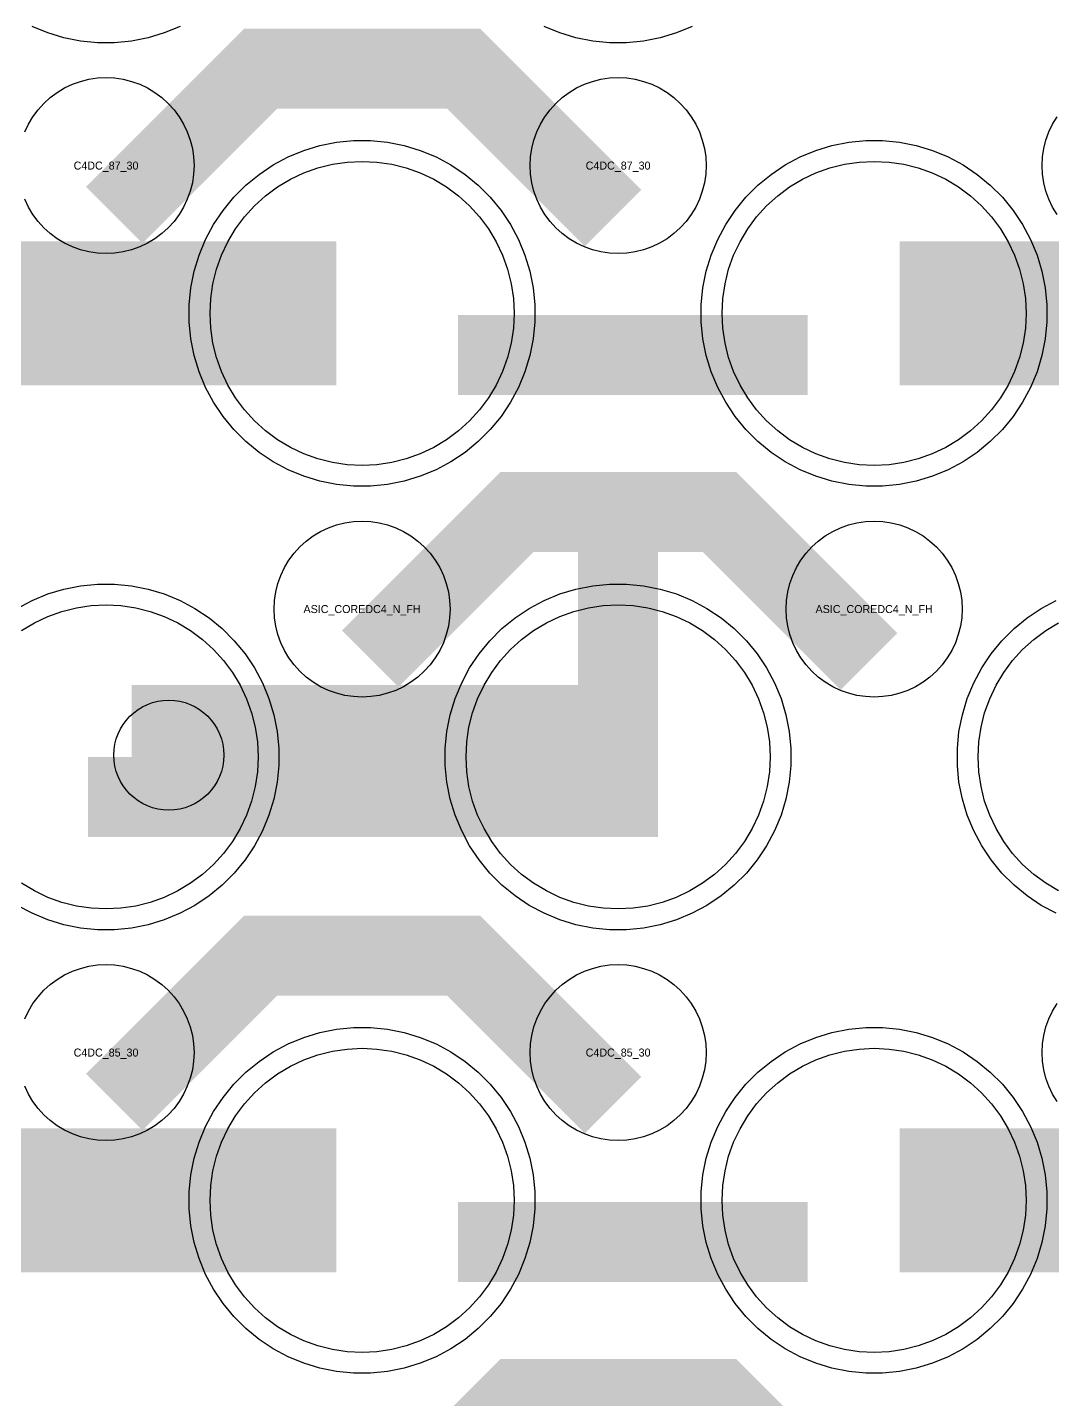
# Model space of a CAD drawing. Extents: x -11880 to 11880, y -14992 to 14992.
# Drawn here: x -2424.6 to -2104.2, y -3123.9 to -2695.1 of the extents above; entities that cross this region are included whole.
import ezdxf
from ezdxf.enums import TextEntityAlignment as Align

# ---------------------------------------------------------------- set-up
doc = ezdxf.new("R2010")
doc.units = 0
doc.header["$MEASUREMENT"] = 0
for name, color, linetype in [('GDS_775_DT_237', 138, 'CONTINUOUS'), ('RDL1_FS', 34, 'CONTINUOUS'), ('RDL_BS', 160, 'CONTINUOUS')]:
    doc.layers.add(name, color=color, linetype=linetype)

msp = doc.modelspace()

# ---------------------------------------------------------------- linework, layer by layer
at = {"layer": 'RDL1_FS', "color": 11, "true_color": 0xf27172}
for points in [[(-2320, -2831.999), (-2324.657, -2831.77), (-2329.268, -2831.086), (-2333.791, -2829.954), (-2338.181, -2828.382), (-2342.395, -2826.39), (-2346.395, -2823.992), (-2350.14, -2821.214), (-2353.594, -2818.084), (-2356.724, -2814.63), (-2359.502, -2810.885), (-2361.9, -2806.885), (-2363.892, -2802.671), (-2365.464, -2798.281), (-2366.596, -2793.758), (-2367.28, -2789.147), (-2367.509, -2784.49), (-2367.28, -2779.833), (-2366.596, -2775.222), (-2365.464, -2770.699), (-2363.892, -2766.309), (-2361.9, -2762.095), (-2359.502, -2758.095), (-2356.724, -2754.35), (-2353.594, -2750.896), (-2350.14, -2747.766), (-2346.395, -2744.988), (-2342.395, -2742.59), (-2338.181, -2740.598), (-2333.791, -2739.026), (-2329.268, -2737.894), (-2324.657, -2737.21), (-2320, -2736.981), (-2315.343, -2737.21), (-2310.732, -2737.894), (-2306.209, -2739.026), (-2301.819, -2740.598), (-2297.605, -2742.59), (-2293.605, -2744.988), (-2289.86, -2747.766), (-2286.406, -2750.896), (-2283.276, -2754.35), (-2280.498, -2758.095), (-2278.1, -2762.095), (-2276.108, -2766.309), (-2274.536, -2770.699), (-2273.404, -2775.222), (-2272.72, -2779.833), (-2272.491, -2784.49), (-2272.72, -2789.147), (-2273.404, -2793.758), (-2274.536, -2798.281), (-2276.108, -2802.671), (-2278.1, -2806.885), (-2280.498, -2810.885), (-2283.276, -2814.63), (-2286.406, -2818.084), (-2289.86, -2821.214), (-2293.605, -2823.992), (-2297.605, -2826.39), (-2301.819, -2828.382), (-2306.209, -2829.954), (-2310.732, -2831.086), (-2315.343, -2831.77)], [(-2160, -2831.999), (-2164.657, -2831.77), (-2169.268, -2831.086), (-2173.791, -2829.954), (-2178.181, -2828.382), (-2182.395, -2826.39), (-2186.395, -2823.992), (-2190.14, -2821.214), (-2193.594, -2818.084), (-2196.724, -2814.63), (-2199.502, -2810.885), (-2201.9, -2806.885), (-2203.892, -2802.671), (-2205.464, -2798.281), (-2206.596, -2793.758), (-2207.28, -2789.147), (-2207.509, -2784.49), (-2207.28, -2779.833), (-2206.596, -2775.222), (-2205.464, -2770.699), (-2203.892, -2766.309), (-2201.9, -2762.095), (-2199.502, -2758.095), (-2196.724, -2754.35), (-2193.594, -2750.896), (-2190.14, -2747.766), (-2186.395, -2744.988), (-2182.395, -2742.59), (-2178.181, -2740.598), (-2173.791, -2739.026), (-2169.268, -2737.894), (-2164.657, -2737.21), (-2160, -2736.981), (-2155.343, -2737.21), (-2150.732, -2737.894), (-2146.209, -2739.026), (-2141.819, -2740.598), (-2137.605, -2742.59), (-2133.605, -2744.988), (-2129.86, -2747.766), (-2126.406, -2750.896), (-2123.276, -2754.35), (-2120.498, -2758.095), (-2118.1, -2762.095), (-2116.108, -2766.309), (-2114.536, -2770.699), (-2113.404, -2775.222), (-2112.72, -2779.833), (-2112.491, -2784.49), (-2112.72, -2789.147), (-2113.404, -2793.758), (-2114.536, -2798.281), (-2116.108, -2802.671), (-2118.1, -2806.885), (-2120.498, -2810.885), (-2123.276, -2814.63), (-2126.406, -2818.084), (-2129.86, -2821.214), (-2133.605, -2823.992), (-2137.605, -2826.39), (-2141.819, -2828.382), (-2146.209, -2829.954), (-2150.732, -2831.086), (-2155.343, -2831.77)]]:
    msp.add_lwpolyline(points, close=True, dxfattribs=at)
for points in [[(-2471.998, -2784.49, 45, 45, 0), (-2399.998, -2784.49, 45, 45, 0)], [(-2399.998, -2784.49, 45, 45, 0), (-2327.998, -2784.49, 45, 45, 0)], [(-2151.998, -2784.49, 45, 45, 0), (-2079.998, -2784.49, 45, 45, 0)]]:
    msp.add_lwpolyline(points, format="xyseb", dxfattribs=at)
at = {"layer": 'RDL1_FS'}
for points in [[(-2426.395, -2883.553), (-2422.395, -2881.155), (-2418.181, -2879.163), (-2413.791, -2877.591), (-2409.268, -2876.459), (-2404.657, -2875.775), (-2400, -2875.546), (-2395.343, -2875.775), (-2390.732, -2876.459), (-2386.209, -2877.591), (-2381.819, -2879.163), (-2377.605, -2881.155), (-2373.605, -2883.553), (-2369.86, -2886.331), (-2366.406, -2889.461), (-2363.276, -2892.915), (-2360.498, -2896.66), (-2358.1, -2900.66), (-2356.108, -2904.874), (-2354.536, -2909.264), (-2353.404, -2913.787), (-2352.72, -2918.398), (-2352.491, -2923.055), (-2352.72, -2927.712), (-2353.404, -2932.323), (-2354.536, -2936.846), (-2356.108, -2941.236), (-2358.1, -2945.45), (-2360.498, -2949.45), (-2363.276, -2953.195), (-2366.406, -2956.649), (-2369.86, -2959.779), (-2373.605, -2962.557), (-2377.605, -2964.955), (-2381.819, -2966.947), (-2386.209, -2968.519), (-2390.732, -2969.651), (-2395.343, -2970.335), (-2400, -2970.564), (-2404.657, -2970.335), (-2409.268, -2969.651), (-2413.791, -2968.519), (-2418.181, -2966.947), (-2422.395, -2964.955), (-2426.395, -2962.557)], [(-2102.395, -2964.955), (-2106.395, -2962.557), (-2110.14, -2959.779), (-2113.594, -2956.649), (-2116.724, -2953.195), (-2119.502, -2949.45), (-2121.9, -2945.45), (-2123.892, -2941.236), (-2125.464, -2936.846), (-2126.596, -2932.323), (-2127.28, -2927.712), (-2127.509, -2923.055), (-2127.28, -2918.398), (-2126.596, -2913.787), (-2125.464, -2909.264), (-2123.892, -2904.874), (-2121.9, -2900.66), (-2119.502, -2896.66), (-2116.724, -2892.915), (-2113.594, -2889.461), (-2110.14, -2886.331), (-2106.395, -2883.553), (-2102.395, -2881.155)]]:
    msp.add_lwpolyline(points, dxfattribs=at)
for points in [[(-2240, -2970.564), (-2244.657, -2970.335), (-2249.268, -2969.651), (-2253.791, -2968.519), (-2258.181, -2966.947), (-2262.395, -2964.955), (-2266.395, -2962.557), (-2270.14, -2959.779), (-2273.594, -2956.649), (-2276.724, -2953.195), (-2279.502, -2949.45), (-2281.9, -2945.45), (-2283.892, -2941.236), (-2285.464, -2936.846), (-2286.596, -2932.323), (-2287.28, -2927.712), (-2287.509, -2923.055), (-2287.28, -2918.398), (-2286.596, -2913.787), (-2285.464, -2909.264), (-2283.892, -2904.874), (-2281.9, -2900.66), (-2279.502, -2896.66), (-2276.724, -2892.915), (-2273.594, -2889.461), (-2270.14, -2886.331), (-2266.395, -2883.553), (-2262.395, -2881.155), (-2258.181, -2879.163), (-2253.791, -2877.591), (-2249.268, -2876.459), (-2244.657, -2875.775), (-2240, -2875.546), (-2235.343, -2875.775), (-2230.732, -2876.459), (-2226.209, -2877.591), (-2221.819, -2879.163), (-2217.605, -2881.155), (-2213.605, -2883.553), (-2209.86, -2886.331), (-2206.406, -2889.461), (-2203.276, -2892.915), (-2200.498, -2896.66), (-2198.1, -2900.66), (-2196.108, -2904.874), (-2194.536, -2909.264), (-2193.404, -2913.787), (-2192.72, -2918.398), (-2192.491, -2923.055), (-2192.72, -2927.712), (-2193.404, -2932.323), (-2194.536, -2936.846), (-2196.108, -2941.236), (-2198.1, -2945.45), (-2200.498, -2949.45), (-2203.276, -2953.195), (-2206.406, -2956.649), (-2209.86, -2959.779), (-2213.605, -2962.557), (-2217.605, -2964.955), (-2221.819, -2966.947), (-2226.209, -2968.519), (-2230.732, -2969.651), (-2235.343, -2970.335)], [(-2320, -3109.129), (-2324.657, -3108.9), (-2329.268, -3108.216), (-2333.791, -3107.084), (-2338.181, -3105.512), (-2342.395, -3103.52), (-2346.395, -3101.122), (-2350.14, -3098.344), (-2353.594, -3095.214), (-2356.724, -3091.76), (-2359.502, -3088.015), (-2361.9, -3084.015), (-2363.892, -3079.801), (-2365.464, -3075.411), (-2366.596, -3070.888), (-2367.28, -3066.277), (-2367.509, -3061.62), (-2367.28, -3056.963), (-2366.596, -3052.352), (-2365.464, -3047.829), (-2363.892, -3043.439), (-2361.9, -3039.225), (-2359.502, -3035.225), (-2356.724, -3031.48), (-2353.594, -3028.026), (-2350.14, -3024.896), (-2346.395, -3022.118), (-2342.395, -3019.72), (-2338.181, -3017.728), (-2333.791, -3016.156), (-2329.268, -3015.024), (-2324.657, -3014.34), (-2320, -3014.111), (-2315.343, -3014.34), (-2310.732, -3015.024), (-2306.209, -3016.156), (-2301.819, -3017.728), (-2297.605, -3019.72), (-2293.605, -3022.118), (-2289.86, -3024.896), (-2286.406, -3028.026), (-2283.276, -3031.48), (-2280.498, -3035.225), (-2278.1, -3039.225), (-2276.108, -3043.439), (-2274.536, -3047.829), (-2273.404, -3052.352), (-2272.72, -3056.963), (-2272.491, -3061.62), (-2272.72, -3066.277), (-2273.404, -3070.888), (-2274.536, -3075.411), (-2276.108, -3079.801), (-2278.1, -3084.015), (-2280.498, -3088.015), (-2283.276, -3091.76), (-2286.406, -3095.214), (-2289.86, -3098.344), (-2293.605, -3101.122), (-2297.605, -3103.52), (-2301.819, -3105.512), (-2306.209, -3107.084), (-2310.732, -3108.216), (-2315.343, -3108.9)], [(-2160, -3109.129), (-2164.657, -3108.9), (-2169.268, -3108.216), (-2173.791, -3107.084), (-2178.181, -3105.512), (-2182.395, -3103.52), (-2186.395, -3101.122), (-2190.14, -3098.344), (-2193.594, -3095.214), (-2196.724, -3091.76), (-2199.502, -3088.015), (-2201.9, -3084.015), (-2203.892, -3079.801), (-2205.464, -3075.411), (-2206.596, -3070.888), (-2207.28, -3066.277), (-2207.509, -3061.62), (-2207.28, -3056.963), (-2206.596, -3052.352), (-2205.464, -3047.829), (-2203.892, -3043.439), (-2201.9, -3039.225), (-2199.502, -3035.225), (-2196.724, -3031.48), (-2193.594, -3028.026), (-2190.14, -3024.896), (-2186.395, -3022.118), (-2182.395, -3019.72), (-2178.181, -3017.728), (-2173.791, -3016.156), (-2169.268, -3015.024), (-2164.657, -3014.34), (-2160, -3014.111), (-2155.343, -3014.34), (-2150.732, -3015.024), (-2146.209, -3016.156), (-2141.819, -3017.728), (-2137.605, -3019.72), (-2133.605, -3022.118), (-2129.86, -3024.896), (-2126.406, -3028.026), (-2123.276, -3031.48), (-2120.498, -3035.225), (-2118.1, -3039.225), (-2116.108, -3043.439), (-2114.536, -3047.829), (-2113.404, -3052.352), (-2112.72, -3056.963), (-2112.491, -3061.62), (-2112.72, -3066.277), (-2113.404, -3070.888), (-2114.536, -3075.411), (-2116.108, -3079.801), (-2118.1, -3084.015), (-2120.498, -3088.015), (-2123.276, -3091.76), (-2126.406, -3095.214), (-2129.86, -3098.344), (-2133.605, -3101.122), (-2137.605, -3103.52), (-2141.819, -3105.512), (-2146.209, -3107.084), (-2150.732, -3108.216), (-2155.343, -3108.9)]]:
    msp.add_lwpolyline(points, close=True, dxfattribs=at)
for points in [[(-2391.998, -2923.055, 45, 45, 0), (-2319.998, -2923.055, 45, 45, 0)], [(-2319.998, -2923.055, 45, 45, 0), (-2247.998, -2923.055, 45, 45, 0)], [(-2471.998, -3061.62, 45, 45, 0), (-2399.998, -3061.62, 45, 45, 0)], [(-2399.998, -3061.62, 45, 45, 0), (-2327.998, -3061.62, 45, 45, 0)], [(-2151.998, -3061.62, 45, 45, 0), (-2079.998, -3061.62, 45, 45, 0)]]:
    msp.add_lwpolyline(points, format="xyseb", dxfattribs=at)
msp.add_circle((-2380.382, -2922.511), 17.2, dxfattribs=at)
at = {"layer": 'RDL_BS'}
for points in [[(-2376.885, -2694.8), (-2381.795, -2696.831), (-2386.835, -2698.362), (-2392.062, -2699.408), (-2397.356, -2699.925), (-2402.644, -2699.925), (-2407.938, -2699.408), (-2413.165, -2698.362), (-2418.205, -2696.831), (-2423.115, -2694.8)], [(-2216.885, -2694.8), (-2221.795, -2696.831), (-2226.835, -2698.362), (-2232.062, -2699.408), (-2237.356, -2699.925), (-2242.644, -2699.925), (-2247.938, -2699.408), (-2253.165, -2698.362), (-2258.205, -2696.831), (-2263.115, -2694.8)], [(-2425.402, -2727.783), (-2424.25, -2725.346), (-2422.857, -2723.022), (-2421.254, -2720.859), (-2419.442, -2718.86), (-2417.443, -2717.048), (-2415.28, -2715.445), (-2412.956, -2714.052), (-2410.519, -2712.9), (-2407.984, -2711.993), (-2405.365, -2711.336), (-2402.693, -2710.94), (-2400, -2710.808), (-2397.307, -2710.94), (-2394.635, -2711.336), (-2392.016, -2711.993), (-2389.481, -2712.9), (-2387.044, -2714.052), (-2384.72, -2715.445), (-2382.557, -2717.048), (-2380.558, -2718.86), (-2378.746, -2720.859), (-2377.143, -2723.022), (-2375.75, -2725.346), (-2374.598, -2727.783), (-2373.691, -2730.318), (-2373.034, -2732.937), (-2372.638, -2735.609), (-2372.506, -2738.302), (-2372.638, -2740.995), (-2373.034, -2743.667), (-2373.691, -2746.286), (-2374.598, -2748.821), (-2375.75, -2751.258), (-2377.143, -2753.582), (-2378.746, -2755.745), (-2380.558, -2757.744), (-2382.557, -2759.556), (-2384.72, -2761.159), (-2387.044, -2762.552), (-2389.481, -2763.704), (-2392.016, -2764.611), (-2394.635, -2765.268), (-2397.307, -2765.664), (-2400, -2765.796), (-2402.693, -2765.664), (-2405.365, -2765.268), (-2407.984, -2764.611), (-2410.519, -2763.704), (-2412.956, -2762.552), (-2415.28, -2761.159), (-2417.443, -2759.556), (-2419.442, -2757.744), (-2421.254, -2755.745), (-2422.857, -2753.582), (-2424.25, -2751.258), (-2425.402, -2748.821)], [(-2102.857, -2753.582), (-2104.25, -2751.258), (-2105.402, -2748.821), (-2106.309, -2746.286), (-2106.966, -2743.667), (-2107.362, -2740.995), (-2107.494, -2738.302), (-2107.362, -2735.609), (-2106.966, -2732.937), (-2106.309, -2730.318), (-2105.402, -2727.783), (-2104.25, -2725.346), (-2102.857, -2723.022)], [(-2427.777, -2876.672), (-2423.115, -2874.18), (-2418.205, -2872.149), (-2413.165, -2870.618), (-2407.938, -2869.572), (-2402.644, -2869.055), (-2397.356, -2869.055), (-2392.062, -2869.572), (-2386.835, -2870.618), (-2381.795, -2872.149), (-2376.885, -2874.18), (-2372.223, -2876.672), (-2367.809, -2879.619), (-2363.708, -2882.981), (-2359.926, -2886.763), (-2356.564, -2890.864), (-2353.617, -2895.278), (-2351.125, -2899.94), (-2349.094, -2904.85), (-2347.563, -2909.89), (-2346.517, -2915.117), (-2346, -2920.411), (-2346, -2925.699), (-2346.517, -2930.993), (-2347.563, -2936.22), (-2349.094, -2941.26), (-2351.125, -2946.17), (-2353.617, -2950.832), (-2356.564, -2955.246), (-2359.926, -2959.347), (-2363.708, -2963.129), (-2367.809, -2966.491), (-2372.223, -2969.438), (-2376.885, -2971.93), (-2381.795, -2973.961), (-2386.835, -2975.492), (-2392.062, -2976.538), (-2397.356, -2977.055), (-2402.644, -2977.055), (-2407.938, -2976.538), (-2413.165, -2975.492), (-2418.205, -2973.961), (-2423.115, -2971.93), (-2427.777, -2969.438)], [(-2103.115, -2971.93), (-2107.777, -2969.438), (-2112.191, -2966.491), (-2116.292, -2963.129), (-2120.074, -2959.347), (-2123.436, -2955.246), (-2126.383, -2950.832), (-2128.875, -2946.17), (-2130.906, -2941.26), (-2132.437, -2936.22), (-2133.483, -2930.993), (-2134, -2925.699), (-2134, -2920.411), (-2133.483, -2915.117), (-2132.437, -2909.89), (-2130.906, -2904.85), (-2128.875, -2899.94), (-2126.383, -2895.278), (-2123.436, -2890.864), (-2120.074, -2886.763), (-2116.292, -2882.981), (-2112.191, -2879.619), (-2107.777, -2876.672), (-2103.115, -2874.18)], [(-2425.402, -3004.913), (-2424.25, -3002.476), (-2422.857, -3000.152), (-2421.254, -2997.989), (-2419.442, -2995.99), (-2417.443, -2994.178), (-2415.28, -2992.575), (-2412.956, -2991.182), (-2410.519, -2990.03), (-2407.984, -2989.123), (-2405.365, -2988.466), (-2402.693, -2988.07), (-2400, -2987.938), (-2397.307, -2988.07), (-2394.635, -2988.466), (-2392.016, -2989.123), (-2389.481, -2990.03), (-2387.044, -2991.182), (-2384.72, -2992.575), (-2382.557, -2994.178), (-2380.558, -2995.99), (-2378.746, -2997.989), (-2377.143, -3000.152), (-2375.75, -3002.476), (-2374.598, -3004.913), (-2373.691, -3007.448), (-2373.034, -3010.067), (-2372.638, -3012.739), (-2372.506, -3015.432), (-2372.638, -3018.125), (-2373.034, -3020.797), (-2373.691, -3023.416), (-2374.598, -3025.951), (-2375.75, -3028.388), (-2377.143, -3030.712), (-2378.746, -3032.875), (-2380.558, -3034.874), (-2382.557, -3036.686), (-2384.72, -3038.289), (-2387.044, -3039.682), (-2389.481, -3040.834), (-2392.016, -3041.741), (-2394.635, -3042.398), (-2397.307, -3042.794), (-2400, -3042.926), (-2402.693, -3042.794), (-2405.365, -3042.398), (-2407.984, -3041.741), (-2410.519, -3040.834), (-2412.956, -3039.682), (-2415.28, -3038.289), (-2417.443, -3036.686), (-2419.442, -3034.874), (-2421.254, -3032.875), (-2422.857, -3030.712), (-2424.25, -3028.388), (-2425.402, -3025.951)], [(-2102.857, -3030.712), (-2104.25, -3028.388), (-2105.402, -3025.951), (-2106.309, -3023.416), (-2106.966, -3020.797), (-2107.362, -3018.125), (-2107.494, -3015.432), (-2107.362, -3012.739), (-2106.966, -3010.067), (-2106.309, -3007.448), (-2105.402, -3004.913), (-2104.25, -3002.476), (-2102.857, -3000.152)]]:
    msp.add_lwpolyline(points, dxfattribs=at)
for points in [[(-2397.438, -2753.804, 25, 25, 0), (-2351.623, -2707.989, 25, 25, 0), (-2318.07, -2707.989, 25, 25, 0)], [(-2241.599, -2754.703, 25, 25, 0), (-2288.313, -2707.989, 25, 25, 0), (-2318.071, -2707.989, 25, 25, 0)], [(-2240, -2948.055, 25, 25, 0), (-2240, -2834.054, 25, 25, 0)], [(-2317.438, -2892.369, 25, 25, 0), (-2271.623, -2846.554, 25, 25, 0), (-2238.07, -2846.554, 25, 25, 0)], [(-2161.599, -2893.268, 25, 25, 0), (-2208.313, -2846.554, 25, 25, 0), (-2238.071, -2846.554, 25, 25, 0)], [(-2405.603, -2935.555, 25, 25, 0), (-2227.5, -2935.555, 25, 25, 0)], [(-2397.438, -3030.934, 25, 25, 0), (-2351.623, -2985.119, 25, 25, 0), (-2318.07, -2985.119, 25, 25, 0)], [(-2241.599, -3031.833, 25, 25, 0), (-2288.313, -2985.119, 25, 25, 0), (-2318.071, -2985.119, 25, 25, 0)], [(-2289.984, -3074.633, 25, 25, 0), (-2180.719, -3074.633, 25, 25, 0)], [(-2317.438, -3169.499, 25, 25, 0), (-2271.623, -3123.684, 25, 25, 0), (-2238.07, -3123.684, 25, 25, 0)], [(-2161.599, -3170.398, 25, 25, 0), (-2208.313, -3123.684, 25, 25, 0), (-2238.071, -3123.684, 25, 25, 0)]]:
    msp.add_lwpolyline(points, format="xyseb", dxfattribs=at)
for points in [[(-2240, -2765.796), (-2242.693, -2765.664), (-2245.365, -2765.268), (-2247.984, -2764.611), (-2250.519, -2763.704), (-2252.956, -2762.552), (-2255.28, -2761.159), (-2257.443, -2759.556), (-2259.442, -2757.744), (-2261.254, -2755.745), (-2262.857, -2753.582), (-2264.25, -2751.258), (-2265.402, -2748.821), (-2266.309, -2746.286), (-2266.966, -2743.667), (-2267.362, -2740.995), (-2267.494, -2738.302), (-2267.362, -2735.609), (-2266.966, -2732.937), (-2266.309, -2730.318), (-2265.402, -2727.783), (-2264.25, -2725.346), (-2262.857, -2723.022), (-2261.254, -2720.859), (-2259.442, -2718.86), (-2257.443, -2717.048), (-2255.28, -2715.445), (-2252.956, -2714.052), (-2250.519, -2712.9), (-2247.984, -2711.993), (-2245.365, -2711.336), (-2242.693, -2710.94), (-2240, -2710.808), (-2237.307, -2710.94), (-2234.635, -2711.336), (-2232.016, -2711.993), (-2229.481, -2712.9), (-2227.044, -2714.052), (-2224.72, -2715.445), (-2222.557, -2717.048), (-2220.558, -2718.86), (-2218.746, -2720.859), (-2217.143, -2723.022), (-2215.75, -2725.346), (-2214.598, -2727.783), (-2213.691, -2730.318), (-2213.034, -2732.937), (-2212.638, -2735.609), (-2212.506, -2738.302), (-2212.638, -2740.995), (-2213.034, -2743.667), (-2213.691, -2746.286), (-2214.598, -2748.821), (-2215.75, -2751.258), (-2217.143, -2753.582), (-2218.746, -2755.745), (-2220.558, -2757.744), (-2222.557, -2759.556), (-2224.72, -2761.159), (-2227.044, -2762.552), (-2229.481, -2763.704), (-2232.016, -2764.611), (-2234.635, -2765.268), (-2237.307, -2765.664)], [(-2320, -2904.361), (-2322.693, -2904.229), (-2325.365, -2903.833), (-2327.984, -2903.176), (-2330.519, -2902.269), (-2332.956, -2901.117), (-2335.28, -2899.724), (-2337.443, -2898.121), (-2339.442, -2896.309), (-2341.254, -2894.31), (-2342.857, -2892.147), (-2344.25, -2889.823), (-2345.402, -2887.386), (-2346.309, -2884.851), (-2346.966, -2882.232), (-2347.362, -2879.56), (-2347.494, -2876.867), (-2347.362, -2874.174), (-2346.966, -2871.502), (-2346.309, -2868.883), (-2345.402, -2866.348), (-2344.25, -2863.911), (-2342.857, -2861.587), (-2341.254, -2859.424), (-2339.442, -2857.425), (-2337.443, -2855.613), (-2335.28, -2854.01), (-2332.956, -2852.617), (-2330.519, -2851.465), (-2327.984, -2850.558), (-2325.365, -2849.901), (-2322.693, -2849.505), (-2320, -2849.373), (-2317.307, -2849.505), (-2314.635, -2849.901), (-2312.016, -2850.558), (-2309.481, -2851.465), (-2307.044, -2852.617), (-2304.72, -2854.01), (-2302.557, -2855.613), (-2300.558, -2857.425), (-2298.746, -2859.424), (-2297.143, -2861.587), (-2295.75, -2863.911), (-2294.598, -2866.348), (-2293.691, -2868.883), (-2293.034, -2871.502), (-2292.638, -2874.174), (-2292.506, -2876.867), (-2292.638, -2879.56), (-2293.034, -2882.232), (-2293.691, -2884.851), (-2294.598, -2887.386), (-2295.75, -2889.823), (-2297.143, -2892.147), (-2298.746, -2894.31), (-2300.558, -2896.309), (-2302.557, -2898.121), (-2304.72, -2899.724), (-2307.044, -2901.117), (-2309.481, -2902.269), (-2312.016, -2903.176), (-2314.635, -2903.833), (-2317.307, -2904.229)], [(-2160, -2904.361), (-2162.693, -2904.229), (-2165.365, -2903.833), (-2167.984, -2903.176), (-2170.519, -2902.269), (-2172.956, -2901.117), (-2175.28, -2899.724), (-2177.443, -2898.121), (-2179.442, -2896.309), (-2181.254, -2894.31), (-2182.857, -2892.147), (-2184.25, -2889.823), (-2185.402, -2887.386), (-2186.309, -2884.851), (-2186.966, -2882.232), (-2187.362, -2879.56), (-2187.494, -2876.867), (-2187.362, -2874.174), (-2186.966, -2871.502), (-2186.309, -2868.883), (-2185.402, -2866.348), (-2184.25, -2863.911), (-2182.857, -2861.587), (-2181.254, -2859.424), (-2179.442, -2857.425), (-2177.443, -2855.613), (-2175.28, -2854.01), (-2172.956, -2852.617), (-2170.519, -2851.465), (-2167.984, -2850.558), (-2165.365, -2849.901), (-2162.693, -2849.505), (-2160, -2849.373), (-2157.307, -2849.505), (-2154.635, -2849.901), (-2152.016, -2850.558), (-2149.481, -2851.465), (-2147.044, -2852.617), (-2144.72, -2854.01), (-2142.557, -2855.613), (-2140.558, -2857.425), (-2138.746, -2859.424), (-2137.143, -2861.587), (-2135.75, -2863.911), (-2134.598, -2866.348), (-2133.691, -2868.883), (-2133.034, -2871.502), (-2132.638, -2874.174), (-2132.506, -2876.867), (-2132.638, -2879.56), (-2133.034, -2882.232), (-2133.691, -2884.851), (-2134.598, -2887.386), (-2135.75, -2889.823), (-2137.143, -2892.147), (-2138.746, -2894.31), (-2140.558, -2896.309), (-2142.557, -2898.121), (-2144.72, -2899.724), (-2147.044, -2901.117), (-2149.481, -2902.269), (-2152.016, -2903.176), (-2154.635, -2903.833), (-2157.307, -2904.229)], [(-2242.644, -2977.055), (-2247.938, -2976.538), (-2253.165, -2975.492), (-2258.205, -2973.961), (-2263.115, -2971.93), (-2267.777, -2969.438), (-2272.191, -2966.491), (-2276.292, -2963.129), (-2280.074, -2959.347), (-2283.436, -2955.246), (-2286.383, -2950.832), (-2288.875, -2946.17), (-2290.906, -2941.26), (-2292.437, -2936.22), (-2293.483, -2930.993), (-2294, -2925.699), (-2294, -2920.411), (-2293.483, -2915.117), (-2292.437, -2909.89), (-2290.906, -2904.85), (-2288.875, -2899.94), (-2286.383, -2895.278), (-2283.436, -2890.864), (-2280.074, -2886.763), (-2276.292, -2882.981), (-2272.191, -2879.619), (-2267.777, -2876.672), (-2263.115, -2874.18), (-2258.205, -2872.149), (-2253.165, -2870.618), (-2247.938, -2869.572), (-2242.644, -2869.055), (-2237.356, -2869.055), (-2232.062, -2869.572), (-2226.835, -2870.618), (-2221.795, -2872.149), (-2216.885, -2874.18), (-2212.223, -2876.672), (-2207.809, -2879.619), (-2203.708, -2882.981), (-2199.926, -2886.763), (-2196.564, -2890.864), (-2193.617, -2895.278), (-2191.125, -2899.94), (-2189.094, -2904.85), (-2187.563, -2909.89), (-2186.517, -2915.117), (-2186, -2920.411), (-2186, -2925.699), (-2186.517, -2930.993), (-2187.563, -2936.22), (-2189.094, -2941.26), (-2191.125, -2946.17), (-2193.617, -2950.832), (-2196.564, -2955.246), (-2199.926, -2959.347), (-2203.708, -2963.129), (-2207.809, -2966.491), (-2212.223, -2969.438), (-2216.885, -2971.93), (-2221.795, -2973.961), (-2226.835, -2975.492), (-2232.062, -2976.538), (-2237.356, -2977.055)], [(-2240, -3042.926), (-2242.693, -3042.794), (-2245.365, -3042.398), (-2247.984, -3041.741), (-2250.519, -3040.834), (-2252.956, -3039.682), (-2255.28, -3038.289), (-2257.443, -3036.686), (-2259.442, -3034.874), (-2261.254, -3032.875), (-2262.857, -3030.712), (-2264.25, -3028.388), (-2265.402, -3025.951), (-2266.309, -3023.416), (-2266.966, -3020.797), (-2267.362, -3018.125), (-2267.494, -3015.432), (-2267.362, -3012.739), (-2266.966, -3010.067), (-2266.309, -3007.448), (-2265.402, -3004.913), (-2264.25, -3002.476), (-2262.857, -3000.152), (-2261.254, -2997.989), (-2259.442, -2995.99), (-2257.443, -2994.178), (-2255.28, -2992.575), (-2252.956, -2991.182), (-2250.519, -2990.03), (-2247.984, -2989.123), (-2245.365, -2988.466), (-2242.693, -2988.07), (-2240, -2987.938), (-2237.307, -2988.07), (-2234.635, -2988.466), (-2232.016, -2989.123), (-2229.481, -2990.03), (-2227.044, -2991.182), (-2224.72, -2992.575), (-2222.557, -2994.178), (-2220.558, -2995.99), (-2218.746, -2997.989), (-2217.143, -3000.152), (-2215.75, -3002.476), (-2214.598, -3004.913), (-2213.691, -3007.448), (-2213.034, -3010.067), (-2212.638, -3012.739), (-2212.506, -3015.432), (-2212.638, -3018.125), (-2213.034, -3020.797), (-2213.691, -3023.416), (-2214.598, -3025.951), (-2215.75, -3028.388), (-2217.143, -3030.712), (-2218.746, -3032.875), (-2220.558, -3034.874), (-2222.557, -3036.686), (-2224.72, -3038.289), (-2227.044, -3039.682), (-2229.481, -3040.834), (-2232.016, -3041.741), (-2234.635, -3042.398), (-2237.307, -3042.794)], [(-2322.644, -3115.62), (-2327.938, -3115.103), (-2333.165, -3114.057), (-2338.205, -3112.526), (-2343.115, -3110.495), (-2347.777, -3108.003), (-2352.191, -3105.056), (-2356.292, -3101.694), (-2360.074, -3097.912), (-2363.436, -3093.811), (-2366.383, -3089.397), (-2368.875, -3084.735), (-2370.906, -3079.825), (-2372.437, -3074.785), (-2373.483, -3069.558), (-2374, -3064.264), (-2374, -3058.976), (-2373.483, -3053.682), (-2372.437, -3048.455), (-2370.906, -3043.415), (-2368.875, -3038.505), (-2366.383, -3033.843), (-2363.436, -3029.429), (-2360.074, -3025.328), (-2356.292, -3021.546), (-2352.191, -3018.184), (-2347.777, -3015.237), (-2343.115, -3012.745), (-2338.205, -3010.714), (-2333.165, -3009.183), (-2327.938, -3008.137), (-2322.644, -3007.62), (-2317.356, -3007.62), (-2312.062, -3008.137), (-2306.835, -3009.183), (-2301.795, -3010.714), (-2296.885, -3012.745), (-2292.223, -3015.237), (-2287.809, -3018.184), (-2283.708, -3021.546), (-2279.926, -3025.328), (-2276.564, -3029.429), (-2273.617, -3033.843), (-2271.125, -3038.505), (-2269.094, -3043.415), (-2267.563, -3048.455), (-2266.517, -3053.682), (-2266, -3058.976), (-2266, -3064.264), (-2266.517, -3069.558), (-2267.563, -3074.785), (-2269.094, -3079.825), (-2271.125, -3084.735), (-2273.617, -3089.397), (-2276.564, -3093.811), (-2279.926, -3097.912), (-2283.708, -3101.694), (-2287.809, -3105.056), (-2292.223, -3108.003), (-2296.885, -3110.495), (-2301.795, -3112.526), (-2306.835, -3114.057), (-2312.062, -3115.103), (-2317.356, -3115.62)], [(-2162.644, -3115.62), (-2167.938, -3115.103), (-2173.165, -3114.057), (-2178.205, -3112.526), (-2183.115, -3110.495), (-2187.777, -3108.003), (-2192.191, -3105.056), (-2196.292, -3101.694), (-2200.074, -3097.912), (-2203.436, -3093.811), (-2206.383, -3089.397), (-2208.875, -3084.735), (-2210.906, -3079.825), (-2212.437, -3074.785), (-2213.483, -3069.558), (-2214, -3064.264), (-2214, -3058.976), (-2213.483, -3053.682), (-2212.437, -3048.455), (-2210.906, -3043.415), (-2208.875, -3038.505), (-2206.383, -3033.843), (-2203.436, -3029.429), (-2200.074, -3025.328), (-2196.292, -3021.546), (-2192.191, -3018.184), (-2187.777, -3015.237), (-2183.115, -3012.745), (-2178.205, -3010.714), (-2173.165, -3009.183), (-2167.938, -3008.137), (-2162.644, -3007.62), (-2157.356, -3007.62), (-2152.062, -3008.137), (-2146.835, -3009.183), (-2141.795, -3010.714), (-2136.885, -3012.745), (-2132.223, -3015.237), (-2127.809, -3018.184), (-2123.708, -3021.546), (-2119.926, -3025.328), (-2116.564, -3029.429), (-2113.617, -3033.843), (-2111.125, -3038.505), (-2109.094, -3043.415), (-2107.563, -3048.455), (-2106.517, -3053.682), (-2106, -3058.976), (-2106, -3064.264), (-2106.517, -3069.558), (-2107.563, -3074.785), (-2109.094, -3079.825), (-2111.125, -3084.735), (-2113.617, -3089.397), (-2116.564, -3093.811), (-2119.926, -3097.912), (-2123.708, -3101.694), (-2127.809, -3105.056), (-2132.223, -3108.003), (-2136.885, -3110.495), (-2141.795, -3112.526), (-2146.835, -3114.057), (-2152.062, -3115.103), (-2157.356, -3115.62)]]:
    msp.add_lwpolyline(points, close=True, dxfattribs=at)
at = {"layer": 'RDL_BS', "color": 11, "true_color": 0xf27172}
for points in [[(-2322.644, -2838.49), (-2327.938, -2837.973), (-2333.165, -2836.927), (-2338.205, -2835.396), (-2343.115, -2833.365), (-2347.777, -2830.873), (-2352.191, -2827.926), (-2356.292, -2824.564), (-2360.074, -2820.782), (-2363.436, -2816.681), (-2366.383, -2812.267), (-2368.875, -2807.605), (-2370.906, -2802.695), (-2372.437, -2797.655), (-2373.483, -2792.428), (-2374, -2787.134), (-2374, -2781.846), (-2373.483, -2776.552), (-2372.437, -2771.325), (-2370.906, -2766.285), (-2368.875, -2761.375), (-2366.383, -2756.713), (-2363.436, -2752.299), (-2360.074, -2748.198), (-2356.292, -2744.416), (-2352.191, -2741.054), (-2347.777, -2738.107), (-2343.115, -2735.615), (-2338.205, -2733.584), (-2333.165, -2732.053), (-2327.938, -2731.007), (-2322.644, -2730.49), (-2317.356, -2730.49), (-2312.062, -2731.007), (-2306.835, -2732.053), (-2301.795, -2733.584), (-2296.885, -2735.615), (-2292.223, -2738.107), (-2287.809, -2741.054), (-2283.708, -2744.416), (-2279.926, -2748.198), (-2276.564, -2752.299), (-2273.617, -2756.713), (-2271.125, -2761.375), (-2269.094, -2766.285), (-2267.563, -2771.325), (-2266.517, -2776.552), (-2266, -2781.846), (-2266, -2787.134), (-2266.517, -2792.428), (-2267.563, -2797.655), (-2269.094, -2802.695), (-2271.125, -2807.605), (-2273.617, -2812.267), (-2276.564, -2816.681), (-2279.926, -2820.782), (-2283.708, -2824.564), (-2287.809, -2827.926), (-2292.223, -2830.873), (-2296.885, -2833.365), (-2301.795, -2835.396), (-2306.835, -2836.927), (-2312.062, -2837.973), (-2317.356, -2838.49)], [(-2162.644, -2838.49), (-2167.938, -2837.973), (-2173.165, -2836.927), (-2178.205, -2835.396), (-2183.115, -2833.365), (-2187.777, -2830.873), (-2192.191, -2827.926), (-2196.292, -2824.564), (-2200.074, -2820.782), (-2203.436, -2816.681), (-2206.383, -2812.267), (-2208.875, -2807.605), (-2210.906, -2802.695), (-2212.437, -2797.655), (-2213.483, -2792.428), (-2214, -2787.134), (-2214, -2781.846), (-2213.483, -2776.552), (-2212.437, -2771.325), (-2210.906, -2766.285), (-2208.875, -2761.375), (-2206.383, -2756.713), (-2203.436, -2752.299), (-2200.074, -2748.198), (-2196.292, -2744.416), (-2192.191, -2741.054), (-2187.777, -2738.107), (-2183.115, -2735.615), (-2178.205, -2733.584), (-2173.165, -2732.053), (-2167.938, -2731.007), (-2162.644, -2730.49), (-2157.356, -2730.49), (-2152.062, -2731.007), (-2146.835, -2732.053), (-2141.795, -2733.584), (-2136.885, -2735.615), (-2132.223, -2738.107), (-2127.809, -2741.054), (-2123.708, -2744.416), (-2119.926, -2748.198), (-2116.564, -2752.299), (-2113.617, -2756.713), (-2111.125, -2761.375), (-2109.094, -2766.285), (-2107.563, -2771.325), (-2106.517, -2776.552), (-2106, -2781.846), (-2106, -2787.134), (-2106.517, -2792.428), (-2107.563, -2797.655), (-2109.094, -2802.695), (-2111.125, -2807.605), (-2113.617, -2812.267), (-2116.564, -2816.681), (-2119.926, -2820.782), (-2123.708, -2824.564), (-2127.809, -2827.926), (-2132.223, -2830.873), (-2136.885, -2833.365), (-2141.795, -2835.396), (-2146.835, -2836.927), (-2152.062, -2837.973), (-2157.356, -2838.49)]]:
    msp.add_lwpolyline(points, close=True, dxfattribs=at)
msp.add_lwpolyline([(-2289.984, -2797.503, 25, 25, 0), (-2180.719, -2797.503, 25, 25, 0)], format="xyseb", dxfattribs=at)

# ---------------------------------------------------------------- texts
at = {"layer": 'GDS_775_DT_237'}
for s, p in [('C4DC_87_30', (-2400, -2738.302)), ('C4DC_87_30', (-2400, -2738.302)), ('C4DC_87_30', (-2240, -2738.302)), ('C4DC_87_30', (-2240, -2738.302)), ('ASIC_COREDC4_N_FH', (-2320, -2876.867)), ('ASIC_COREDC4_N_FH', (-2320, -2876.867)), ('ASIC_COREDC4_N_FH', (-2160, -2876.867)), ('ASIC_COREDC4_N_FH', (-2160, -2876.867)), ('C4DC_85_30', (-2400, -3015.432)), ('C4DC_85_30', (-2400, -3015.432)), ('C4DC_85_30', (-2240, -3015.432)), ('C4DC_85_30', (-2240, -3015.432))]:
    msp.add_text(s, height=2.5, dxfattribs=at).set_placement(p, align=Align.MIDDLE_CENTER)

doc.saveas('drawing.dxf')
